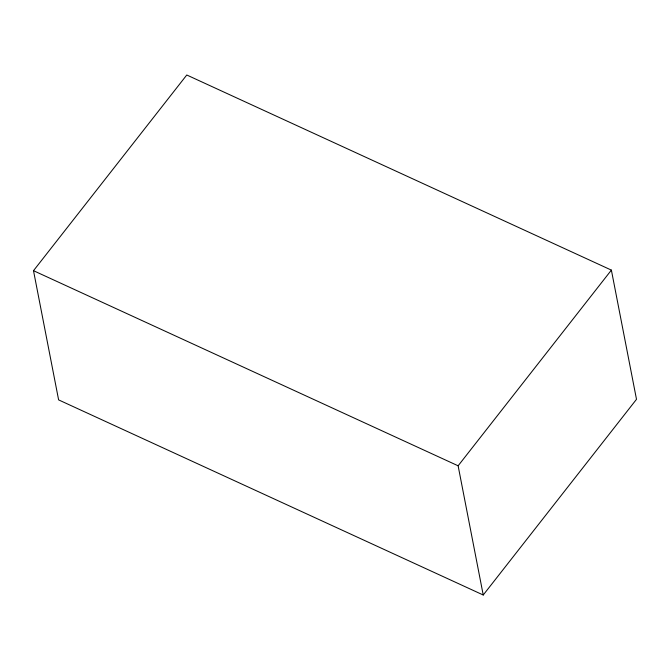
<?xml version="1.0" encoding="UTF-8"?>
<svg xmlns="http://www.w3.org/2000/svg" width="670" height="670" viewBox="0 0 670 670"><rect width="100%" height="100%" fill="white"/><g stroke="black" fill="none" stroke-linecap="round" stroke-linejoin="round"><path stroke-width="1" d="M33.5 270.688L186.771 74.998L611.383 270.111L636.5 399.312L483.229 595.002L58.617 399.889L33.5 270.688L458.121 465.801L483.229 595.002M458.121 465.801L611.383 270.111"/></g></svg>
